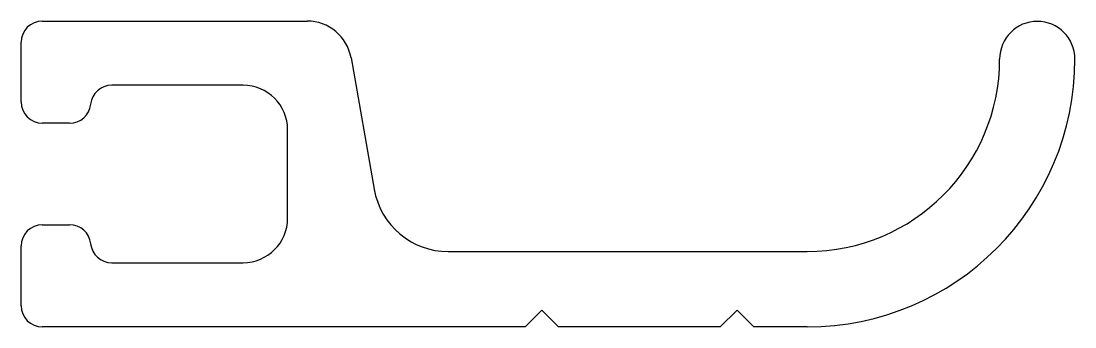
# Model space of a CAD drawing. Extents: x -9 to 9.9, y 1.7 to 7.2.
import ezdxf

# ---------------------------------------------------------------- set-up
doc = ezdxf.new("R2010")
doc.units = 0
doc.layers.add('VISIBLE__ISO_', color=7, linetype='CONTINUOUS')

msp = doc.modelspace()

# ---------------------------------------------------------------- linework, layer by layer
at = {"layer": 'VISIBLE__ISO_'}
for p, q in [((-8.596, 7.217), (-3.846, 7.217)), ((-8.976, 5.767), (-8.976, 6.837)), ((-3.058, 6.556), (-2.644, 4.202)), ((-4.996, 6.067), (-7.351, 6.067)), ((-8.106, 5.387), (-8.596, 5.387)), ((-4.196, 3.687), (-4.196, 5.267)), ((-8.596, 3.567), (-8.106, 3.567)), ((-8.976, 2.117), (-8.976, 3.187)), ((-1.314, 3.087), (5.124, 3.087)), ((-7.351, 2.887), (-4.996, 2.887)), ((0.364, 2.037), (0.064, 1.737)), ((0.664, 1.737), (0.364, 2.037)), ((3.864, 2.037), (3.564, 1.737)), ((4.164, 1.737), (3.864, 2.037)), ((0.064, 1.737), (-8.596, 1.737)), ((3.564, 1.737), (0.664, 1.737)), ((5.124, 1.737), (4.164, 1.737))]:
    msp.add_line(p, q, dxfattribs=at)
for centre, radius, start, end in [((-8.596, 6.837), 0.38, 90, 180), ((-3.846, 6.417), 0.8, 10, 90), ((9.249, 6.537), 0.675, 0, 180), ((5.124, 6.537), 3.45, 270, 360), ((5.124, 6.537), 4.8, 270, 0), ((-7.351, 5.687), 0.38, 90, 173.9577), ((-4.996, 5.267), 0.8, 360, 90), ((-8.596, 5.767), 0.38, 180, 270), ((-8.106, 5.767), 0.38, 270, 353.9577), ((-1.314, 4.437), 1.35, 190.0001, 270), ((-4.996, 3.687), 0.8, 270, 360), ((-8.596, 3.187), 0.38, 90, 180), ((-8.106, 3.187), 0.38, 6.0423, 90), ((-7.351, 3.267), 0.38, 186.0423, 270), ((-8.596, 2.117), 0.38, 180, 270)]:
    msp.add_arc(centre, radius, start, end, dxfattribs=at)

doc.saveas('drawing.dxf')
